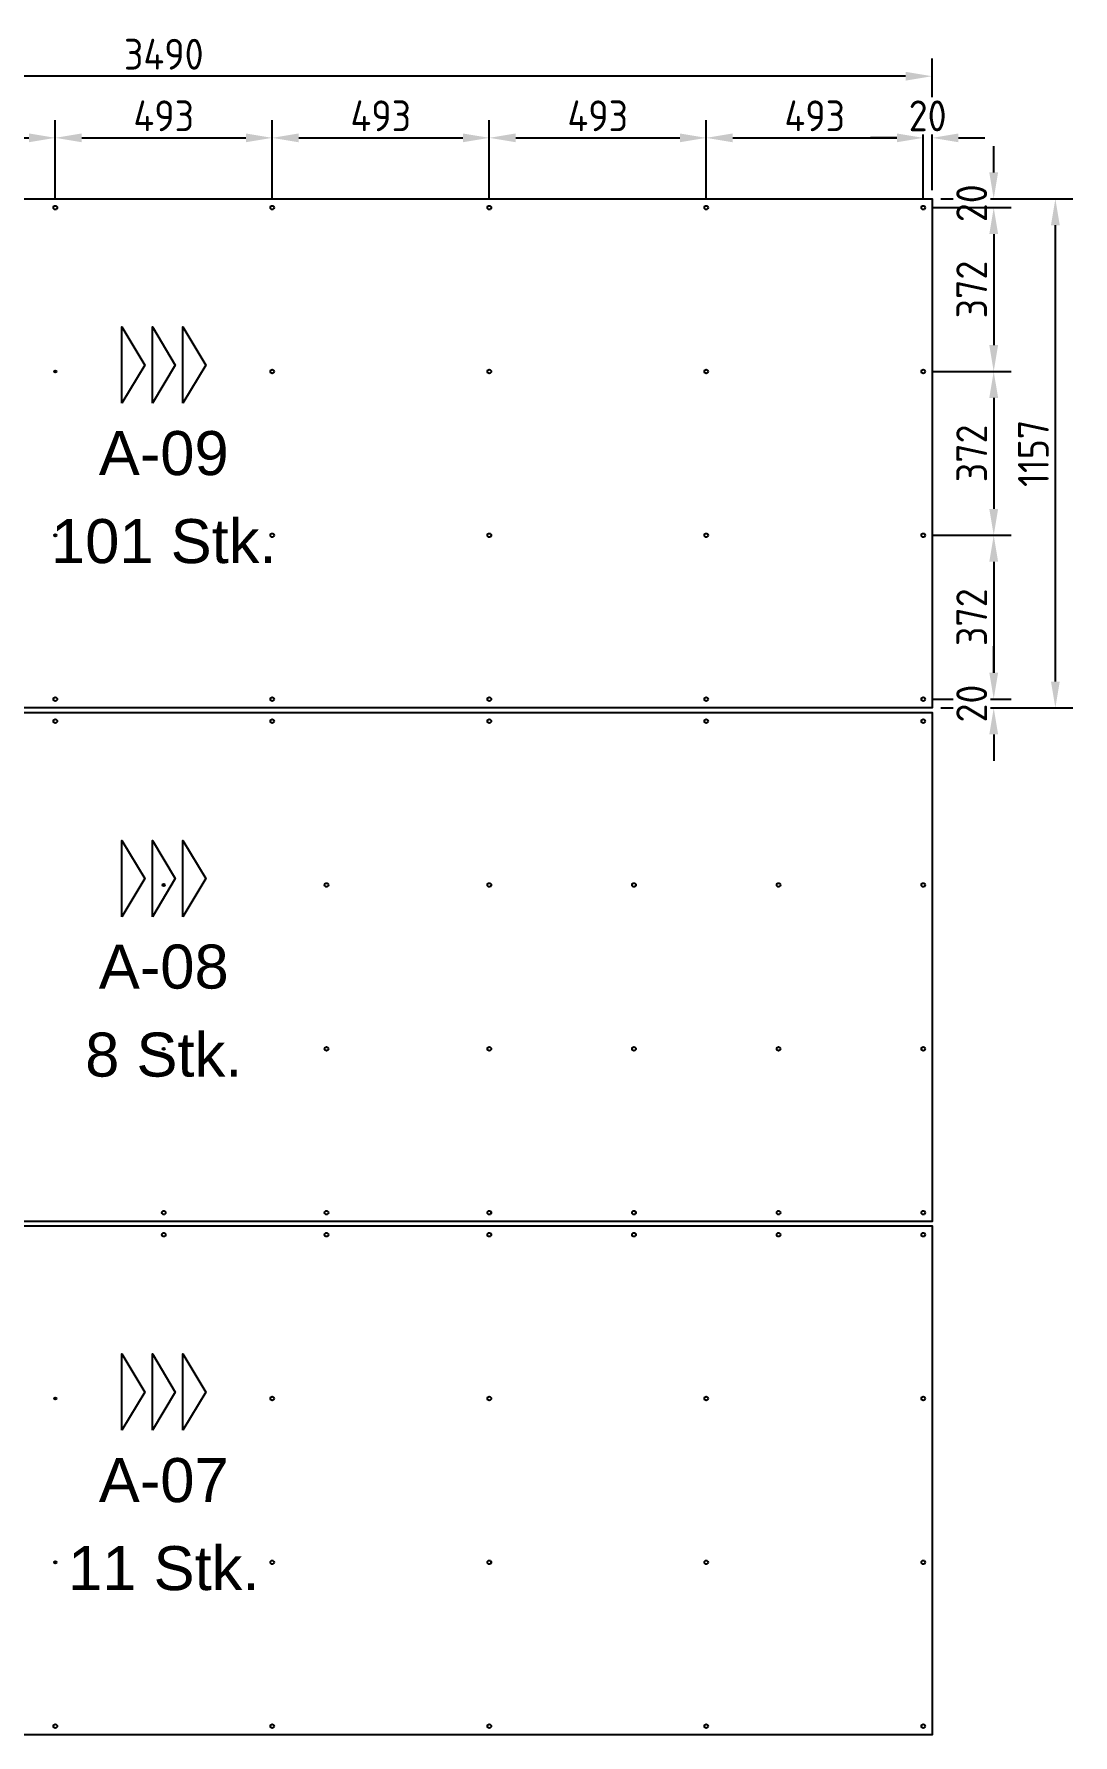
# Model space of a CAD drawing. Header units: millimetres. Extents: x 3800000 to 6300000, y 450000 to 1350000.
# Drawn here: x 5485955 to 5488315, y 900792 to 904656 of the extents above; entities that cross this region are included whole.
import ezdxf

# ---------------------------------------------------------------- set-up
doc = ezdxf.new("R2010")
doc.units = ezdxf.units.MM
for name, color, linetype, true_color in [('ANSICHT Paneel Verlegerichtung', 1, 'Continuous', 0xff0000), ('Bohr', 3, 'Continuous', 0x00ff00), ('FERTIGUNG 02 Bemassung Bohrung', 1, 'Continuous', 0xff0000), ('FERTIGUNG 02 Bemassung Geometrie', 212, 'Continuous', 0xcc00cc), ('Outside', 2, 'Continuous', 0xffff00), ('TXT', 7, 'Continuous', 0xffffff)]:
    doc.layers.add(name, color=color, linetype=linetype, true_color=true_color)
doc.styles.add('Arial Regular', font='arial.ttf')
doc.styles.add('ICC_M1_20', font='')
doc.styles.get('ICC_M1_20').set_extended_font_data('isocp2')
doc.dimstyles.new('ICC_M1_20', dxfattribs={"dimscale": 20, "dimtxt": 3.5, "dimasz": 3, "dimexe": 2, "dimexo": 1, "dimgap": 0.75, "dimtad": 1, "dimtoh": 1, "dimdec": 0, "dimzin": 4, "dimdsep": 46, "dimtxsty": 'ICC_M1_20', "dimcen": 2, "dimadec": 0, "dimazin": 1, "dimtfac": 1, "dimtdec": 4, "dimtix": 1, "dimtofl": 0, "dimtmove": 1, "dimatfit": 3, "dimfxl": 10, "dimfxlon": 1, "dimtfill": 1, "dimtfillclr": 256, "dimtolj": 1, "dimtzin": 1, "dimarcsym": 0})

# ---------------------------------------------------------------- blocks, each defined once
blk = doc.blocks.new('*D126')
at = {"layer": 'Defpoints', "color": 0}
for p in [(5484505, 904560.2), (5484505, 904281.7), (5487995, 904281.7)]:
    blk.add_point(p, dxfattribs=at)
at = {"layer": 'FERTIGUNG 02 Bemassung Geometrie', "color": 0, "lineweight": -2}
for p, q in [((5484505, 904360.2), (5484505, 904600.2)), ((5487995, 904360.2), (5487995, 904600.2)), ((5487935, 904560.2), (5484565, 904560.2))]:
    blk.add_line(p, q, dxfattribs=at)
at = {"layer": 'FERTIGUNG 02 Bemassung Geometrie', "color": 0}
for points in [[(5484565, 904570.2), (5484565, 904550.2), (5484505, 904560.2)], [(5487935, 904550.2), (5487935, 904570.2), (5487995, 904560.2)]]:
    blk.add_solid(points, dxfattribs=at)
at = {"layer": 'FERTIGUNG 02 Bemassung Geometrie', "color": 0, "insert": (5486250, 904610.2), "char_height": 70, "attachment_point": 5, "style": 'ICC_M1_20', "bg_fill": 3, "box_fill_scale": 1.1, "bg_fill_color": 9, "bg_fill_true_color": 13158600, "bg_fill_transparency": 0}
blk.add_mtext('\\A1;3490', dxfattribs=at)
blk = doc.blocks.new('*D147')
at = {"layer": 'Defpoints', "color": 0}
for p in [(5486003.6, 904420.2), (5485510.7, 904261.7), (5486003.6, 904261.7)]:
    blk.add_point(p, dxfattribs=at)
at = {"layer": 'FERTIGUNG 02 Bemassung Bohrung', "color": 0, "lineweight": -2}
for p, q in [((5485510.7, 904281.7), (5485510.7, 904460.2)), ((5486003.6, 904281.7), (5486003.6, 904460.2)), ((5485570.7, 904420.2), (5485943.6, 904420.2))]:
    blk.add_line(p, q, dxfattribs=at)
at = {"layer": 'FERTIGUNG 02 Bemassung Bohrung', "color": 0}
for points in [[(5485570.7, 904430.2), (5485570.7, 904410.2), (5485510.7, 904420.2)], [(5485943.6, 904410.2), (5485943.6, 904430.2), (5486003.6, 904420.2)]]:
    blk.add_solid(points, dxfattribs=at)
at = {"layer": 'FERTIGUNG 02 Bemassung Bohrung', "color": 0, "insert": (5485757.1, 904470.2), "char_height": 70, "attachment_point": 5, "style": 'ICC_M1_20', "bg_fill": 3, "box_fill_scale": 1.1, "bg_fill_color": 9, "bg_fill_true_color": 13158600, "bg_fill_transparency": 0}
blk.add_mtext('\\A1;493', dxfattribs=at)
blk = doc.blocks.new('*D148')
at = {"layer": 'Defpoints', "color": 0}
for p in [(5486496.4, 904420.2), (5486003.6, 904261.7), (5486496.4, 904261.7)]:
    blk.add_point(p, dxfattribs=at)
at = {"layer": 'FERTIGUNG 02 Bemassung Bohrung', "color": 0, "lineweight": -2}
for p, q in [((5486003.6, 904281.7), (5486003.6, 904460.2)), ((5486496.4, 904281.7), (5486496.4, 904460.2)), ((5486063.6, 904420.2), (5486436.4, 904420.2))]:
    blk.add_line(p, q, dxfattribs=at)
at = {"layer": 'FERTIGUNG 02 Bemassung Bohrung', "color": 0}
for points in [[(5486063.6, 904430.2), (5486063.6, 904410.2), (5486003.6, 904420.2)], [(5486436.4, 904410.2), (5486436.4, 904430.2), (5486496.4, 904420.2)]]:
    blk.add_solid(points, dxfattribs=at)
at = {"layer": 'FERTIGUNG 02 Bemassung Bohrung', "color": 0, "insert": (5486250, 904470.2), "char_height": 70, "attachment_point": 5, "style": 'ICC_M1_20', "bg_fill": 3, "box_fill_scale": 1.1, "bg_fill_color": 9, "bg_fill_true_color": 13158600, "bg_fill_transparency": 0}
blk.add_mtext('\\A1;493', dxfattribs=at)
blk = doc.blocks.new('*D149')
at = {"layer": 'Defpoints', "color": 0}
for p in [(5486989.3, 904420.2), (5486496.4, 904261.7), (5486989.3, 904261.7)]:
    blk.add_point(p, dxfattribs=at)
at = {"layer": 'FERTIGUNG 02 Bemassung Bohrung', "color": 0, "lineweight": -2}
for p, q in [((5486496.4, 904281.7), (5486496.4, 904460.2)), ((5486989.3, 904281.7), (5486989.3, 904460.2)), ((5486556.4, 904420.2), (5486929.3, 904420.2))]:
    blk.add_line(p, q, dxfattribs=at)
at = {"layer": 'FERTIGUNG 02 Bemassung Bohrung', "color": 0}
for points in [[(5486556.4, 904430.2), (5486556.4, 904410.2), (5486496.4, 904420.2)], [(5486929.3, 904410.2), (5486929.3, 904430.2), (5486989.3, 904420.2)]]:
    blk.add_solid(points, dxfattribs=at)
at = {"layer": 'FERTIGUNG 02 Bemassung Bohrung', "color": 0, "insert": (5486742.9, 904470.2), "char_height": 70, "attachment_point": 5, "style": 'ICC_M1_20', "bg_fill": 3, "box_fill_scale": 1.1, "bg_fill_color": 9, "bg_fill_true_color": 13158600, "bg_fill_transparency": 0}
blk.add_mtext('\\A1;493', dxfattribs=at)
blk = doc.blocks.new('*D150')
at = {"layer": 'Defpoints', "color": 0}
for p in [(5487482.1, 904420.2), (5486989.3, 904261.7), (5487482.1, 904261.7)]:
    blk.add_point(p, dxfattribs=at)
at = {"layer": 'FERTIGUNG 02 Bemassung Bohrung', "color": 0, "lineweight": -2}
for p, q in [((5486989.3, 904281.7), (5486989.3, 904460.2)), ((5487482.1, 904281.7), (5487482.1, 904460.2)), ((5487049.3, 904420.2), (5487422.1, 904420.2))]:
    blk.add_line(p, q, dxfattribs=at)
at = {"layer": 'FERTIGUNG 02 Bemassung Bohrung', "color": 0}
for points in [[(5487049.3, 904430.2), (5487049.3, 904410.2), (5486989.3, 904420.2)], [(5487422.1, 904410.2), (5487422.1, 904430.2), (5487482.1, 904420.2)]]:
    blk.add_solid(points, dxfattribs=at)
at = {"layer": 'FERTIGUNG 02 Bemassung Bohrung', "color": 0, "insert": (5487235.7, 904470.2), "char_height": 70, "attachment_point": 5, "style": 'ICC_M1_20', "bg_fill": 3, "box_fill_scale": 1.1, "bg_fill_color": 9, "bg_fill_true_color": 13158600, "bg_fill_transparency": 0}
blk.add_mtext('\\A1;493', dxfattribs=at)
blk = doc.blocks.new('*D151')
at = {"layer": 'Defpoints', "color": 0}
for p in [(5487975, 904420.2), (5487482.1, 904261.7), (5487975, 904261.7)]:
    blk.add_point(p, dxfattribs=at)
at = {"layer": 'FERTIGUNG 02 Bemassung Bohrung', "color": 0, "lineweight": -2}
for p, q in [((5487482.1, 904281.7), (5487482.1, 904460.2)), ((5487975, 904281.7), (5487975, 904460.2)), ((5487542.1, 904420.2), (5487915, 904420.2))]:
    blk.add_line(p, q, dxfattribs=at)
at = {"layer": 'FERTIGUNG 02 Bemassung Bohrung', "color": 0}
for points in [[(5487542.1, 904430.2), (5487542.1, 904410.2), (5487482.1, 904420.2)], [(5487915, 904410.2), (5487915, 904430.2), (5487975, 904420.2)]]:
    blk.add_solid(points, dxfattribs=at)
at = {"layer": 'FERTIGUNG 02 Bemassung Bohrung', "color": 0, "insert": (5487728.6, 904470.2), "char_height": 70, "attachment_point": 5, "style": 'ICC_M1_20', "bg_fill": 3, "box_fill_scale": 1.1, "bg_fill_color": 9, "bg_fill_true_color": 13158600, "bg_fill_transparency": 0}
blk.add_mtext('\\A1;493', dxfattribs=at)
blk = doc.blocks.new('*D152')
at = {"layer": 'Defpoints', "color": 0}
for p in [(5487995, 904281.7), (5487975, 904261.7)]:
    blk.add_point(p, dxfattribs=at)
at = {"layer": 'FERTIGUNG 02 Bemassung Bohrung', "color": 0, "lineweight": -2}
for p, q in [((5487975, 904281.7), (5487975, 904460.2)), ((5487995, 904301.7), (5487995, 904460.2)), ((5487915, 904420.2), (5487855, 904420.2)), ((5488055, 904420.2), (5488115, 904420.2))]:
    blk.add_line(p, q, dxfattribs=at)
at = {"layer": 'FERTIGUNG 02 Bemassung Bohrung', "color": 0}
for points in [[(5487915, 904410.2), (5487915, 904430.2), (5487975, 904420.2)], [(5488055, 904430.2), (5488055, 904410.2), (5487995, 904420.2)]]:
    blk.add_solid(points, dxfattribs=at)
at = {"layer": 'FERTIGUNG 02 Bemassung Bohrung', "color": 0, "insert": (5487985, 904470.2), "char_height": 70, "attachment_point": 5, "style": 'ICC_M1_20', "bg_fill": 3, "box_fill_scale": 1.1, "bg_fill_color": 9, "bg_fill_true_color": 13158600, "bg_fill_transparency": 0}
blk.add_mtext('\\A1;20', dxfattribs=at)
at = {"layer": 'Defpoints', "color": 0}
blk.add_point((5487995, 904420.2), dxfattribs=at)
blk = doc.blocks.new('*D153')
at = {"layer": 'Defpoints', "color": 0}
for p in [(5487995, 904281.667), (5488275, 904281.667), (5487995, 903125)]:
    blk.add_point(p, dxfattribs=at)
at = {"layer": 'FERTIGUNG 02 Bemassung Geometrie', "color": 0, "lineweight": -2}
for p, q in [((5488075, 904281.667), (5488315, 904281.667)), ((5488275, 903185), (5488275, 904221.667)), ((5488075, 903125), (5488315, 903125))]:
    blk.add_line(p, q, dxfattribs=at)
at = {"layer": 'FERTIGUNG 02 Bemassung Geometrie', "color": 0}
for points in [[(5488285, 904221.667), (5488265, 904221.667), (5488275, 904281.667)], [(5488265, 903185), (5488285, 903185), (5488275, 903125)]]:
    blk.add_solid(points, dxfattribs=at)
at = {"layer": 'FERTIGUNG 02 Bemassung Geometrie', "color": 0, "insert": (5488225, 903703.3335), "char_height": 70, "attachment_point": 5, "rotation": 90, "style": 'ICC_M1_20', "bg_fill": 3, "box_fill_scale": 1.1, "bg_fill_color": 9, "bg_fill_true_color": 13158600, "bg_fill_transparency": 0}
blk.add_mtext('\\A1;1157', dxfattribs=at)
blk = doc.blocks.new('*D154')
at = {"layer": 'Defpoints', "color": 0}
for p in [(5487995, 904281.667), (5487975, 904261.666)]:
    blk.add_point(p, dxfattribs=at)
at = {"layer": 'FERTIGUNG 02 Bemassung Bohrung', "color": 0, "lineweight": -2}
for p, q in [((5488135, 904341.667), (5488135, 904401.667)), ((5488015, 904281.667), (5488175, 904281.667)), ((5487995, 904261.666), (5488175, 904261.666)), ((5488135, 904201.666), (5488135, 904141.666))]:
    blk.add_line(p, q, dxfattribs=at)
at = {"layer": 'FERTIGUNG 02 Bemassung Bohrung', "color": 0}
for points in [[(5488125, 904341.667), (5488145, 904341.667), (5488135, 904281.667)], [(5488145, 904201.666), (5488125, 904201.666), (5488135, 904261.666)]]:
    blk.add_solid(points, dxfattribs=at)
at = {"layer": 'FERTIGUNG 02 Bemassung Bohrung', "color": 0, "insert": (5488085, 904271.6665), "char_height": 70, "attachment_point": 5, "rotation": 90, "style": 'ICC_M1_20', "bg_fill": 3, "box_fill_scale": 1.1, "bg_fill_color": 9, "bg_fill_true_color": 13158600, "bg_fill_transparency": 0}
blk.add_mtext('\\A1;20', dxfattribs=at)
at = {"layer": 'Defpoints', "color": 0}
blk.add_point((5488135, 904261.666), dxfattribs=at)
blk = doc.blocks.new('*D155')
at = {"layer": 'Defpoints', "color": 0}
for p in [(5487975, 904261.7), (5487975, 903889.4), (5488135, 903889.4)]:
    blk.add_point(p, dxfattribs=at)
at = {"layer": 'FERTIGUNG 02 Bemassung Bohrung', "color": 0, "lineweight": -2}
for p, q in [((5487995, 904261.7), (5488175, 904261.7)), ((5488135, 904201.7), (5488135, 903949.4)), ((5487995, 903889.4), (5488175, 903889.4))]:
    blk.add_line(p, q, dxfattribs=at)
at = {"layer": 'FERTIGUNG 02 Bemassung Bohrung', "color": 0}
for points in [[(5488145, 904201.7), (5488125, 904201.7), (5488135, 904261.7)], [(5488125, 903949.4), (5488145, 903949.4), (5488135, 903889.4)]]:
    blk.add_solid(points, dxfattribs=at)
at = {"layer": 'FERTIGUNG 02 Bemassung Bohrung', "color": 0, "insert": (5488085, 904075.6), "char_height": 70, "attachment_point": 5, "rotation": 90, "style": 'ICC_M1_20', "bg_fill": 3, "box_fill_scale": 1.1, "bg_fill_color": 9, "bg_fill_true_color": 13158600, "bg_fill_transparency": 0}
blk.add_mtext('\\A1;372', dxfattribs=at)
blk = doc.blocks.new('*D156')
at = {"layer": 'Defpoints', "color": 0}
for p in [(5487975, 903889.4), (5487975, 903517.2), (5488135, 903517.2)]:
    blk.add_point(p, dxfattribs=at)
at = {"layer": 'FERTIGUNG 02 Bemassung Bohrung', "color": 0, "lineweight": -2}
for p, q in [((5487995, 903889.4), (5488175, 903889.4)), ((5488135, 903829.4), (5488135, 903577.2)), ((5487995, 903517.2), (5488175, 903517.2))]:
    blk.add_line(p, q, dxfattribs=at)
at = {"layer": 'FERTIGUNG 02 Bemassung Bohrung', "color": 0}
for points in [[(5488145, 903829.4), (5488125, 903829.4), (5488135, 903889.4)], [(5488125, 903577.2), (5488145, 903577.2), (5488135, 903517.2)]]:
    blk.add_solid(points, dxfattribs=at)
at = {"layer": 'FERTIGUNG 02 Bemassung Bohrung', "color": 0, "insert": (5488085, 903703.3), "char_height": 70, "attachment_point": 5, "rotation": 90, "style": 'ICC_M1_20', "bg_fill": 3, "box_fill_scale": 1.1, "bg_fill_color": 9, "bg_fill_true_color": 13158600, "bg_fill_transparency": 0}
blk.add_mtext('\\A1;372', dxfattribs=at)
blk = doc.blocks.new('*D157')
at = {"layer": 'Defpoints', "color": 0}
for p in [(5487975, 903517.2), (5487975, 903145), (5488135, 903145)]:
    blk.add_point(p, dxfattribs=at)
at = {"layer": 'FERTIGUNG 02 Bemassung Bohrung', "color": 0, "lineweight": -2}
for p, q in [((5487995, 903517.2), (5488175, 903517.2)), ((5488135, 903457.2), (5488135, 903205)), ((5487995, 903145), (5488175, 903145))]:
    blk.add_line(p, q, dxfattribs=at)
at = {"layer": 'FERTIGUNG 02 Bemassung Bohrung', "color": 0}
for points in [[(5488145, 903457.2), (5488125, 903457.2), (5488135, 903517.2)], [(5488125, 903205), (5488145, 903205), (5488135, 903145)]]:
    blk.add_solid(points, dxfattribs=at)
at = {"layer": 'FERTIGUNG 02 Bemassung Bohrung', "color": 0, "insert": (5488085, 903331.1), "char_height": 70, "attachment_point": 5, "rotation": 90, "style": 'ICC_M1_20', "bg_fill": 3, "box_fill_scale": 1.1, "bg_fill_color": 9, "bg_fill_true_color": 13158600, "bg_fill_transparency": 0}
blk.add_mtext('\\A1;372', dxfattribs=at)
blk = doc.blocks.new('*D158')
at = {"layer": 'Defpoints', "color": 0}
for p in [(5487975, 903145), (5487995, 903125)]:
    blk.add_point(p, dxfattribs=at)
at = {"layer": 'FERTIGUNG 02 Bemassung Bohrung', "color": 0, "lineweight": -2}
for p, q in [((5488135, 903205), (5488135, 903265)), ((5487995, 903145), (5488175, 903145)), ((5488015, 903125), (5488175, 903125)), ((5488135, 903065), (5488135, 903005))]:
    blk.add_line(p, q, dxfattribs=at)
at = {"layer": 'FERTIGUNG 02 Bemassung Bohrung', "color": 0}
for points in [[(5488125, 903205), (5488145, 903205), (5488135, 903145)], [(5488145, 903065), (5488125, 903065), (5488135, 903125)]]:
    blk.add_solid(points, dxfattribs=at)
at = {"layer": 'FERTIGUNG 02 Bemassung Bohrung', "color": 0, "insert": (5488085, 903135), "char_height": 70, "attachment_point": 5, "rotation": 90, "style": 'ICC_M1_20', "bg_fill": 3, "box_fill_scale": 1.1, "bg_fill_color": 9, "bg_fill_true_color": 13158600, "bg_fill_transparency": 0}
blk.add_mtext('\\A1;20', dxfattribs=at)
at = {"layer": 'Defpoints', "color": 0}
blk.add_point((5488135, 903125), dxfattribs=at)

msp = doc.modelspace()

# ---------------------------------------------------------------- linework, layer by layer
at = {"layer": 'ANSICHT Paneel Verlegerichtung'}
for points in [[(5486154.5, 903817.3), (5486154.5, 903990.9), (5486206.6, 903904.1)], [(5486224, 903817.3), (5486224, 903990.9), (5486276, 903904.1)], [(5486293.4, 903817.3), (5486293.4, 903990.9), (5486345.5, 903904.1)], [(5486154.5, 902650.6), (5486154.5, 902824.2), (5486206.6, 902737.4)], [(5486224, 902650.6), (5486224, 902824.2), (5486276, 902737.4)], [(5486293.4, 902650.6), (5486293.4, 902824.2), (5486345.5, 902737.4)], [(5486154.5, 901484), (5486154.5, 901657.5), (5486206.6, 901570.8)], [(5486224, 901484), (5486224, 901657.5), (5486276, 901570.8)], [(5486293.4, 901484), (5486293.4, 901657.5), (5486345.5, 901570.8)]]:
    msp.add_lwpolyline(points, close=True, dxfattribs=at)
at = {"layer": 'Bohr', "linetype": 'ByBlock', "lineweight": -2}
for centre, radius in [((5486003.6, 904261.7), 4.25), ((5486496.4, 904261.7), 4.25), ((5486989.3, 904261.7), 4.25), ((5487482.1, 904261.7), 4.25), ((5487975, 904261.7), 4.25), ((5486003.6, 903889.4), 2.55), ((5486496.4, 903889.4), 4.25), ((5486989.3, 903889.4), 4.25), ((5487482.1, 903889.4), 4.25), ((5487975, 903889.4), 4.25), ((5486003.6, 903517.2), 2.55), ((5486496.4, 903517.2), 4.25), ((5486989.3, 903517.2), 4.25), ((5487482.1, 903517.2), 4.25), ((5487975, 903517.2), 4.25), ((5486003.6, 903145), 4.25), ((5486496.4, 903145), 4.25), ((5486989.3, 903145), 4.25), ((5487482.1, 903145), 4.25), ((5487975, 903145), 4.25), ((5486003.6, 903095), 4.25), ((5486496.4, 903095), 4.25), ((5486989.3, 903095), 4.25), ((5487482.1, 903095), 4.25), ((5487975, 903095), 4.25), ((5486250, 902722.8), 2.55), ((5486619.6, 902722.8), 4.25), ((5486989.3, 902722.8), 4.25), ((5487317.9, 902722.8), 4.25), ((5487646.4, 902722.8), 4.25), ((5487975, 902722.8), 4.25), ((5486250, 902350.6), 2.55), ((5486619.6, 902350.6), 4.25), ((5486989.3, 902350.6), 4.25), ((5487317.9, 902350.6), 4.25), ((5487646.4, 902350.6), 4.25), ((5487975, 902350.6), 4.25), ((5486250, 901978.3), 4.25), ((5486619.6, 901978.3), 4.25), ((5486989.3, 901978.3), 4.25), ((5487317.9, 901978.3), 4.25), ((5487646.4, 901978.3), 4.25), ((5487975, 901978.3), 4.25), ((5486250, 901928.3), 4.25), ((5486619.6, 901928.3), 4.25), ((5486989.3, 901928.3), 4.25), ((5487317.9, 901928.3), 4.25), ((5487646.4, 901928.3), 4.25), ((5487975, 901928.3), 4.25), ((5486003.6, 901556.1), 2.55), ((5486496.4, 901556.1), 4.25), ((5486989.3, 901556.1), 4.25), ((5487482.1, 901556.1), 4.25), ((5487975, 901556.1), 4.25), ((5486003.6, 901183.9), 2.55), ((5486496.4, 901183.9), 4.25), ((5486989.3, 901183.9), 4.25), ((5487482.1, 901183.9), 4.25), ((5487975, 901183.9), 4.25), ((5486003.6, 900811.7), 4.25), ((5486496.4, 900811.7), 4.25), ((5486989.3, 900811.7), 4.25), ((5487482.1, 900811.7), 4.25), ((5487975, 900811.7), 4.25)]:
    msp.add_circle(centre, radius, dxfattribs=at)
at = {"layer": 'Outside', "linetype": 'ByBlock', "lineweight": -2}
for points in [[(5484505, 904281.7), (5487995, 904281.7), (5487995, 903125), (5484505, 903125)], [(5484505, 903115), (5487995, 903115), (5487995, 901958.3), (5484505, 901958.3)], [(5484505, 901948.3), (5487995, 901948.3), (5487995, 900791.7), (5484505, 900791.7)]]:
    msp.add_lwpolyline(points, close=True, dxfattribs=at)

# ---------------------------------------------------------------- texts
at = {"layer": 'TXT', "char_height": 100, "attachment_point": 5, "style": 'Arial Regular'}
for s, insert, width in [('A-09', (5486249.9, 903703.3), 777.174), ('101 Stk.', (5486250, 903503.3), 1166.304), ('A-08', (5486249.9, 902536.7), 777.174), ('8 Stk.', (5486250, 902336.7), 876.087), ('A-07', (5486249.9, 901370), 776.087), ('11 Stk.', (5486250, 901170), 1011.957)]:
    msp.add_mtext(s, dxfattribs=dict(at, insert=insert, width=width))

# ---------------------------------------------------------------- next in the draw order: dimensions: what is measured, and where the dimension line sits
at = {"layer": 'FERTIGUNG 02 Bemassung Geometrie'}
dim = msp.add_linear_dim(base=(5484505, 904560.2), p1=(5487995, 904281.7), p2=(5484505, 904281.7), text='3490', dimstyle='ICC_M1_20', override={"dimscale": 20, "dimtih": 0, "dimtoh": 0, "dimlfac": 1, "dimzin": 1, "dimsah": 0, "dimtzin": 4}, dxfattribs=at)
dim.commit()
dim.dimension.update_dxf_attribs({"geometry": '*D126', "text_midpoint": (5486250, 904610.2)})

# ---------------------------------------------------------------- next in the draw order: dimensions: what is measured, and where the dimension line sits
at = {"layer": 'FERTIGUNG 02 Bemassung Bohrung'}
dim = msp.add_linear_dim(base=(5486003.6, 904420.2), p1=(5485510.7, 904261.7), p2=(5486003.6, 904261.7), text='493', dimstyle='ICC_M1_20', override={"dimscale": 20, "dimtih": 0, "dimtoh": 0, "dimlfac": 1, "dimzin": 1, "dimsah": 0, "dimtzin": 4}, dxfattribs=at)
dim.commit()
dim.dimension.update_dxf_attribs({"geometry": '*D147', "text_midpoint": (5485757.1, 904470.2)})

# ---------------------------------------------------------------- next in the draw order: dimensions: what is measured, and where the dimension line sits
dim = msp.add_linear_dim(base=(5486496.4, 904420.2), p1=(5486003.6, 904261.7), p2=(5486496.4, 904261.7), text='493', dimstyle='ICC_M1_20', override={"dimscale": 20, "dimtih": 0, "dimtoh": 0, "dimlfac": 1, "dimzin": 1, "dimsah": 0, "dimtzin": 4}, dxfattribs=at)
dim.commit()
dim.dimension.update_dxf_attribs({"geometry": '*D148', "text_midpoint": (5486250, 904470.2)})

# ---------------------------------------------------------------- next in the draw order: dimensions: what is measured, and where the dimension line sits
dim = msp.add_linear_dim(base=(5486989.3, 904420.2), p1=(5486496.4, 904261.7), p2=(5486989.3, 904261.7), text='493', dimstyle='ICC_M1_20', override={"dimscale": 20, "dimtih": 0, "dimtoh": 0, "dimlfac": 1, "dimzin": 1, "dimsah": 0, "dimtzin": 4}, dxfattribs=at)
dim.commit()
dim.dimension.update_dxf_attribs({"geometry": '*D149', "text_midpoint": (5486742.9, 904470.2)})

# ---------------------------------------------------------------- next in the draw order: dimensions: what is measured, and where the dimension line sits
dim = msp.add_linear_dim(base=(5487482.1, 904420.2), p1=(5486989.3, 904261.7), p2=(5487482.1, 904261.7), text='493', dimstyle='ICC_M1_20', override={"dimscale": 20, "dimtih": 0, "dimtoh": 0, "dimlfac": 1, "dimzin": 1, "dimsah": 0, "dimtzin": 4}, dxfattribs=at)
dim.commit()
dim.dimension.update_dxf_attribs({"geometry": '*D150', "text_midpoint": (5487235.7, 904470.2)})

# ---------------------------------------------------------------- next in the draw order: dimensions: what is measured, and where the dimension line sits
dim = msp.add_linear_dim(base=(5487975, 904420.2), p1=(5487482.1, 904261.7), p2=(5487975, 904261.7), text='493', dimstyle='ICC_M1_20', override={"dimscale": 20, "dimtih": 0, "dimtoh": 0, "dimlfac": 1, "dimzin": 1, "dimsah": 0, "dimtzin": 4}, dxfattribs=at)
dim.commit()
dim.dimension.update_dxf_attribs({"geometry": '*D151', "text_midpoint": (5487728.6, 904470.2)})

# ---------------------------------------------------------------- next in the draw order: dimensions: what is measured, and where the dimension line sits
dim = msp.add_linear_dim(base=(5487995, 904420.2), p1=(5487975, 904261.7), p2=(5487995, 904281.7), text='20', dimstyle='ICC_M1_20', override={"dimscale": 20, "dimtih": 0, "dimtoh": 0, "dimlfac": 1, "dimzin": 1, "dimsah": 0, "dimtzin": 4}, dxfattribs=at)
dim.commit()
dim.dimension.update_dxf_attribs({"geometry": '*D152', "text_midpoint": (5487985, 904470.2)})

# ---------------------------------------------------------------- next in the draw order: dimensions: what is measured, and where the dimension line sits
at = {"layer": 'FERTIGUNG 02 Bemassung Geometrie'}
dim = msp.add_linear_dim(base=(5488275, 904281.7), p1=(5487995, 903125), p2=(5487995, 904281.7), angle=90, text='1157', dimstyle='ICC_M1_20', override={"dimscale": 20, "dimtih": 0, "dimtoh": 0, "dimlfac": 1, "dimzin": 1, "dimsah": 0, "dimtzin": 4}, dxfattribs=at)
dim.commit()
dim.dimension.update_dxf_attribs({"geometry": '*D153', "text_midpoint": (5488225, 903703.3)})

# ---------------------------------------------------------------- next in the draw order: dimensions: what is measured, and where the dimension line sits
at = {"layer": 'FERTIGUNG 02 Bemassung Bohrung'}
dim = msp.add_linear_dim(base=(5488135, 904261.7), p1=(5487995, 904281.7), p2=(5487975, 904261.7), angle=90, text='20', dimstyle='ICC_M1_20', override={"dimscale": 20, "dimtih": 0, "dimtoh": 0, "dimlfac": 1, "dimzin": 1, "dimsah": 0, "dimtzin": 4}, dxfattribs=at)
dim.commit()
dim.dimension.update_dxf_attribs({"geometry": '*D154', "text_midpoint": (5488085, 904271.7)})

# ---------------------------------------------------------------- next in the draw order: dimensions: what is measured, and where the dimension line sits
dim = msp.add_linear_dim(base=(5488135, 903889.4), p1=(5487975, 904261.7), p2=(5487975, 903889.4), angle=90, text='372', dimstyle='ICC_M1_20', override={"dimscale": 20, "dimtih": 0, "dimtoh": 0, "dimlfac": 1, "dimzin": 1, "dimsah": 0, "dimtzin": 4}, dxfattribs=at)
dim.commit()
dim.dimension.update_dxf_attribs({"geometry": '*D155', "text_midpoint": (5488085, 904075.6)})

# ---------------------------------------------------------------- next in the draw order: dimensions: what is measured, and where the dimension line sits
dim = msp.add_linear_dim(base=(5488135, 903517.2), p1=(5487975, 903889.4), p2=(5487975, 903517.2), angle=90, text='372', dimstyle='ICC_M1_20', override={"dimscale": 20, "dimtih": 0, "dimtoh": 0, "dimlfac": 1, "dimzin": 1, "dimsah": 0, "dimtzin": 4}, dxfattribs=at)
dim.commit()
dim.dimension.update_dxf_attribs({"geometry": '*D156', "text_midpoint": (5488085, 903703.3)})

# ---------------------------------------------------------------- next in the draw order: dimensions: what is measured, and where the dimension line sits
dim = msp.add_linear_dim(base=(5488135, 903145), p1=(5487975, 903517.2), p2=(5487975, 903145), angle=90, text='372', dimstyle='ICC_M1_20', override={"dimscale": 20, "dimtih": 0, "dimtoh": 0, "dimlfac": 1, "dimzin": 1, "dimsah": 0, "dimtzin": 4}, dxfattribs=at)
dim.commit()
dim.dimension.update_dxf_attribs({"geometry": '*D157', "text_midpoint": (5488085, 903331.1)})

# ---------------------------------------------------------------- next in the draw order: dimensions: what is measured, and where the dimension line sits
dim = msp.add_linear_dim(base=(5488135, 903125), p1=(5487975, 903145), p2=(5487995, 903125), angle=90, text='20', dimstyle='ICC_M1_20', override={"dimscale": 20, "dimtih": 0, "dimtoh": 0, "dimlfac": 1, "dimzin": 1, "dimsah": 0, "dimtzin": 4}, dxfattribs=at)
dim.commit()
dim.dimension.update_dxf_attribs({"geometry": '*D158', "text_midpoint": (5488085, 903135)})

doc.saveas('drawing.dxf')
